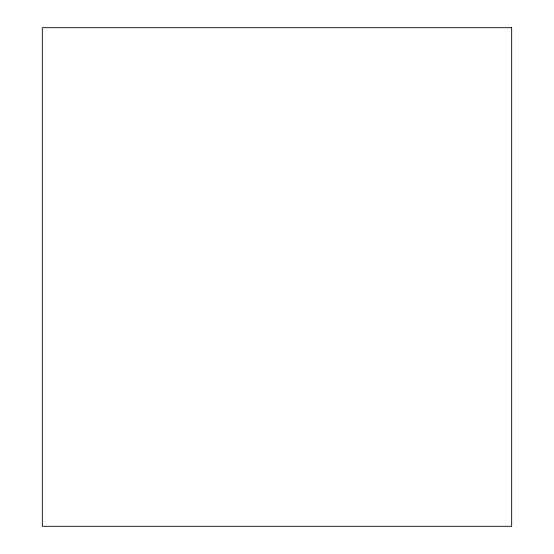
<?xml version="1.0" encoding="UTF-8"?>
<svg xmlns="http://www.w3.org/2000/svg" width="554" height="554" viewBox="0 0 554 554"><rect width="100%" height="100%" fill="white"/><g stroke="black" fill="none" stroke-linecap="round" stroke-linejoin="round"><path stroke-width="0.83" d="M511.674 27.7L42.326 27.7L42.326 526.3L511.674 526.3L511.674 27.7"/></g></svg>
